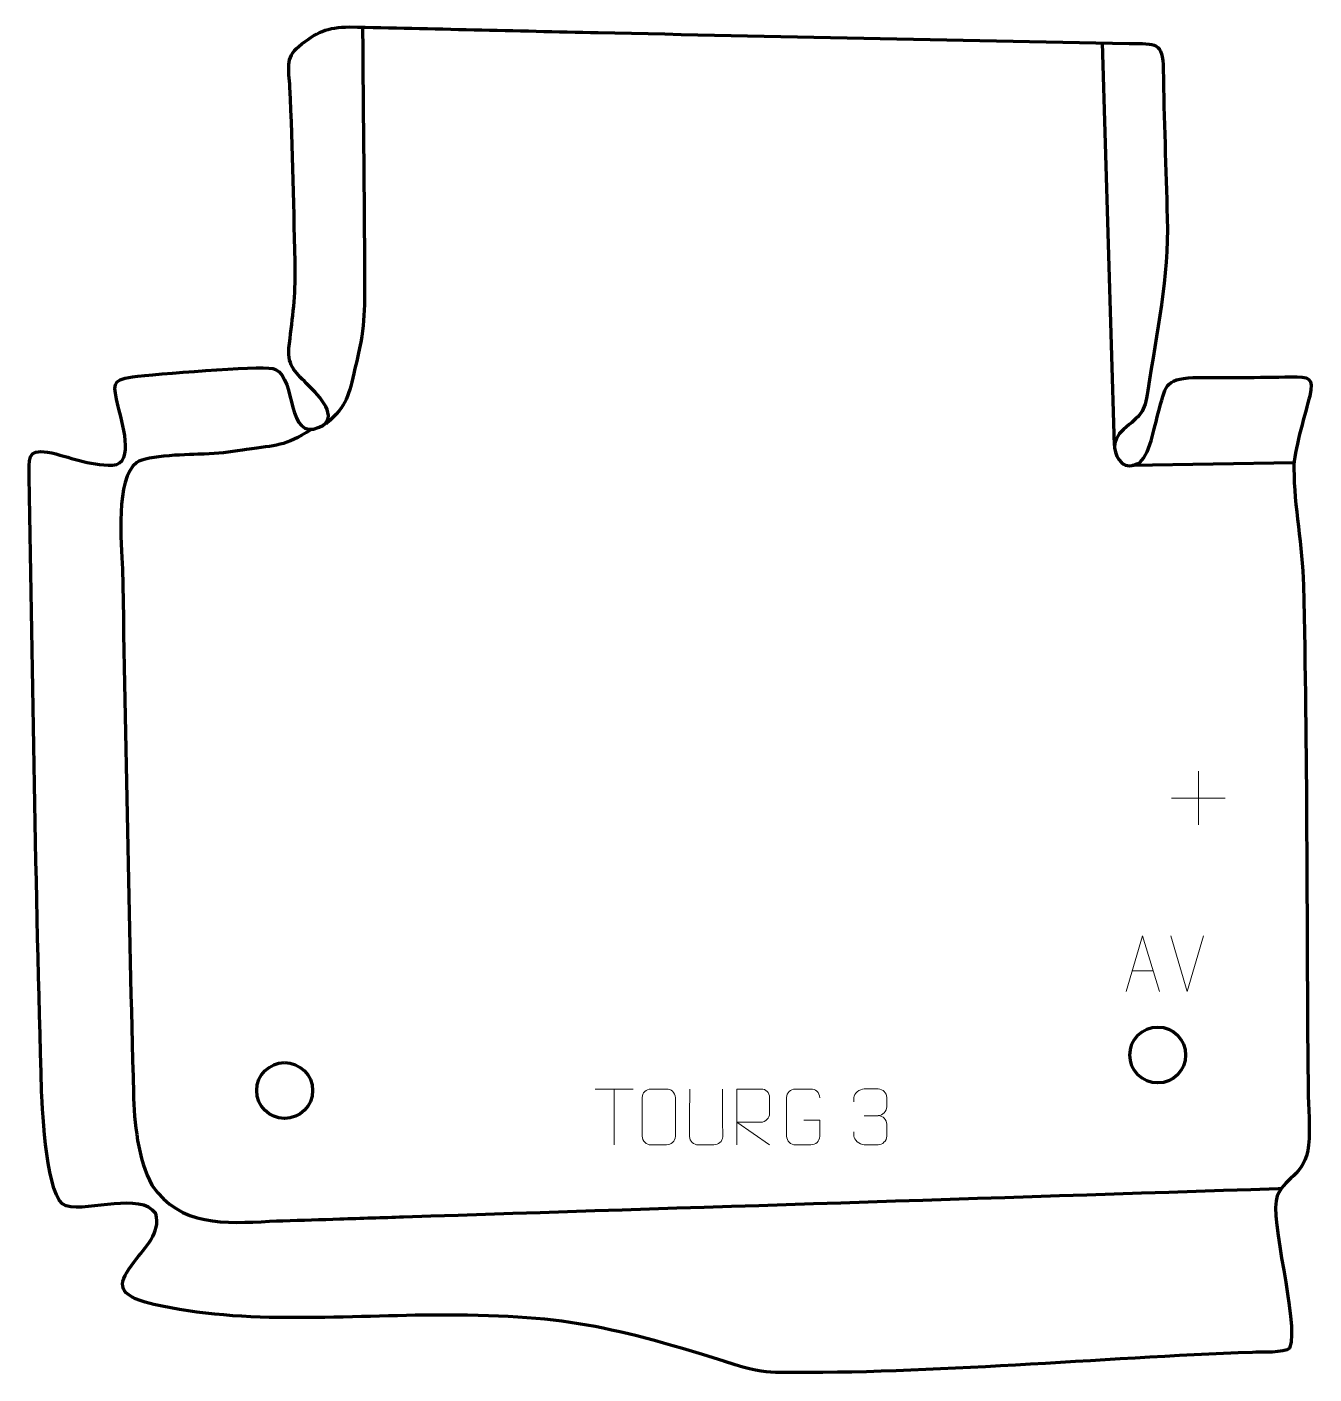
# Model space of a CAD drawing. Header units: millimetres. Extents: x -550 to 26, y 105 to 708.
import ezdxf

# ---------------------------------------------------------------- set-up
doc = ezdxf.new("R2010")
doc.units = ezdxf.units.MM
doc.header["$MEASUREMENT"] = 0
doc.layers.add('layer 2', color=7, linetype='Continuous')
doc.layers.add('layer 3', color=7, linetype='Continuous')

msp = doc.modelspace()

# ---------------------------------------------------------------- linework, layer by layer
at = {"layer": 'layer 2', "color": 142, "lineweight": 200}
for centre in [(-43.9934, 247.9092), (-434.5845, 232.0349)]:
    msp.add_ellipse(centre, major_axis=(0, 12.5), ratio=1, dxfattribs=at)
at = {"layer": 'layer 2', "color": 140, "lineweight": 158}
for points, knots in [([(-399.7059, 707.64), (-399.4964, 671.1174), (-398.9776, 634.5203), (-398.8486, 598.025), (-398.8486, 598.025), (-398.7963, 579.5397), (-398.6016, 573.2757), (-403.116, 554.9243), (-403.116, 554.9243), (-406.0746, 542.8974), (-406.4013, 538.4823), (-416.0001, 530.2387)], [0, 0, 0, 0, 0.25, 0.25, 0.25, 0.25, 0.5, 0.5, 0.5, 0.5, 1, 1, 1, 1]), ([(-422.748, 527.7167), (-434.4951, 519.9782), (-438.3994, 520.7344), (-451.5914, 518.7548), (-451.5914, 518.7548), (-451.5914, 518.7548), (-453.3999, 518.4834), (-453.3999, 518.4834), (-453.3999, 518.4834), (-459.5149, 517.5251), (-464.3442, 516.938), (-470.5659, 516.6943), (-470.5659, 516.6943), (-476.6111, 516.4989), (-496.28, 516.2692), (-500.7508, 512.9498), (-500.7508, 512.9498), (-510.5405, 505.6813), (-507.5225, 476.7239), (-507.163, 465.4479), (-507.163, 465.4479), (-505.6131, 387.247), (-504.3553, 309.0438), (-502.2148, 230.8554), (-502.2148, 230.8554), (-501.8638, 218.114), (-500.3533, 200.882), (-493.9188, 189.7436), (-493.9188, 189.7436), (-481.2452, 171.0629), (-461.1854, 172.6278), (-441.3067, 173.5408), (-441.3067, 173.5408), (-441.3067, 173.5408), (-438.1626, 173.6822), (-438.1626, 173.6822), (-438.1626, 173.6822), (-438.1626, 173.6822), (-435.319, 173.7878), (-435.319, 173.7878), (-435.319, 173.7878), (-426.8249, 174.0626), (-418.3309, 174.3374), (-409.8368, 174.6122), (-409.8368, 174.6122), (-400.3435, 174.9193), (-390.8501, 175.2264), (-381.3568, 175.5335), (-381.3568, 175.5335), (-250.9482, 179.7525), (-120.5396, 183.9715), (9.8691, 188.1904), (9.8691, 188.1904), (9.8691, 188.1904), (11.368, 188.2389), (11.368, 188.2389)], [0, 0, 0, 0, 0.06666667, 0.06666667, 0.06666667, 0.06666667, 0.13333333, 0.13333333, 0.13333333, 0.13333333, 0.2, 0.2, 0.2, 0.2, 0.26666667, 0.26666667, 0.26666667, 0.26666667, 0.33333333, 0.33333333, 0.33333333, 0.33333333, 0.4, 0.4, 0.4, 0.4, 0.46666667, 0.46666667, 0.46666667, 0.46666667, 0.53333333, 0.53333333, 0.53333333, 0.53333333, 0.6, 0.6, 0.6, 0.6, 0.66666667, 0.66666667, 0.66666667, 0.66666667, 0.73333333, 0.73333333, 0.73333333, 0.73333333, 0.8, 0.8, 0.8, 0.8, 0.86666667, 0.86666667, 0.86666667, 0.86666667, 1, 1, 1, 1])]:
    msp.add_open_spline(points, degree=3, knots=knots, dxfattribs=at)
for points in [[(-63.2557, 520.5623), (-63.2557, 520.5623), (-68.7276, 700.6476), (-68.7276, 700.6476)], [(17.0398, 512.7323), (17.0398, 512.7323), (-55.3748, 511.6454), (-55.3748, 511.6454)]]:
    msp.add_open_spline(points, degree=3, dxfattribs=at)
at = {"layer": 'layer 2', "color": 250, "lineweight": 9}
for points in [[(-25.8061, 374.8349), (-25.8061, 374.8349), (-25.8061, 350.857), (-25.8061, 350.857)], [(-37.795, 362.8459), (-37.795, 362.8459), (-13.8171, 362.8459), (-13.8171, 362.8459)], [(-30.7735, 276.3307), (-30.7735, 276.3307), (-38.0953, 301.2843), (-38.0953, 301.2843)], [(-23.4516, 301.2843), (-23.4516, 301.2843), (-30.7734, 276.3307), (-30.7734, 276.3307)], [(-55.4104, 285.5874), (-55.4104, 285.5874), (-45.9147, 285.5874), (-45.9147, 285.5874)], [(-295.7092, 232.6884), (-295.7092, 232.6884), (-278.722, 232.6884), (-278.722, 232.6884)], [(-287.2154, 207.7584), (-287.2154, 207.7584), (-287.2154, 232.7119), (-287.2154, 232.7119)], [(-175.2476, 220.7828), (-175.2476, 220.7828), (-169.0512, 220.7828), (-169.0512, 220.7828)]]:
    msp.add_open_spline(points, degree=3, dxfattribs=at)
for points, knots in [([(-58.133, 276.338), (-58.133, 276.338), (-50.762, 301.2915), (-50.762, 301.2915), (-50.762, 301.2915), (-50.762, 301.2915), (-43.1921, 276.338), (-43.1921, 276.338)], [0, 0, 0, 0, 0.33333333, 0.33333333, 0.33333333, 0.33333333, 1, 1, 1, 1]), ([(-270.7352, 232.7116), (-268.4095, 232.7116), (-266.0834, 232.7116), (-263.7573, 232.7116), (-263.7573, 232.7116), (-261.8107, 232.7472), (-259.8193, 231.2556), (-259.7926, 228.818), (-259.7926, 228.818), (-259.793, 223.0711), (-259.793, 217.3238), (-259.7926, 211.5761), (-259.7926, 211.5761), (-259.9324, 209.2527), (-261.6096, 207.7731), (-263.7573, 207.7623), (-263.7573, 207.7623), (-266.0892, 207.7627), (-268.4211, 207.7627), (-270.7526, 207.7623), (-270.7526, 207.7623), (-272.6776, 207.6569), (-274.6497, 209.5414), (-274.6385, 211.5587), (-274.6385, 211.5587), (-274.6382, 217.3288), (-274.6382, 223.0985), (-274.6385, 228.8678), (-274.6385, 228.8678), (-274.6343, 231.0059), (-272.8876, 232.7251), (-270.7352, 232.7116)], [0, 0, 0, 0, 0.11111111, 0.11111111, 0.11111111, 0.11111111, 0.22222222, 0.22222222, 0.22222222, 0.22222222, 0.33333333, 0.33333333, 0.33333333, 0.33333333, 0.44444444, 0.44444444, 0.44444444, 0.44444444, 0.55555556, 0.55555556, 0.55555556, 0.55555556, 0.66666667, 0.66666667, 0.66666667, 0.66666667, 0.77777778, 0.77777778, 0.77777778, 0.77777778, 1, 1, 1, 1]), ([(-238.7098, 232.7158), (-238.7102, 227.1763), (-238.6144, 216.9745), (-238.614, 211.4341), (-238.614, 211.4341), (-238.7538, 209.1946), (-240.431, 207.7684), (-242.5787, 207.7579), (-242.5787, 207.7579), (-244.9106, 207.7583), (-247.2425, 207.7583), (-249.574, 207.7579), (-249.574, 207.7579), (-251.499, 207.6564), (-253.4711, 209.4729), (-253.4599, 211.4174), (-253.4599, 211.4174), (-253.4596, 216.9793), (-253.3642, 227.1547), (-253.3646, 232.7158)], [0, 0, 0, 0, 0.16666667, 0.16666667, 0.16666667, 0.16666667, 0.33333333, 0.33333333, 0.33333333, 0.33333333, 0.5, 0.5, 0.5, 0.5, 0.66666667, 0.66666667, 0.66666667, 0.66666667, 1, 1, 1, 1]), ([(-232.3072, 207.7621), (-232.3072, 207.7621), (-232.3072, 232.7156), (-232.3072, 232.7156), (-232.3072, 232.7156), (-228.7124, 232.7156), (-225.1169, 232.7156), (-221.5217, 232.7156), (-221.5217, 232.7156), (-219.1964, 232.6779), (-217.6391, 231.1879), (-217.6432, 228.8215), (-217.6432, 228.8215), (-217.6436, 226.786), (-217.6436, 223.7266), (-217.6432, 221.6906), (-217.6432, 221.6906), (-217.6497, 219.8151), (-219.462, 217.8733), (-221.4715, 217.8542), (-221.4715, 217.8542), (-221.4715, 217.8542), (-232.3072, 217.8542), (-232.3072, 217.8542), (-232.3072, 217.8542), (-232.3072, 217.8542), (-217.6525, 207.7621), (-217.6525, 207.7621)], [0, 0, 0, 0, 0.125, 0.125, 0.125, 0.125, 0.25, 0.25, 0.25, 0.25, 0.375, 0.375, 0.375, 0.375, 0.5, 0.5, 0.5, 0.5, 0.625, 0.625, 0.625, 0.625, 0.75, 0.75, 0.75, 0.75, 1, 1, 1, 1]), ([(-202.3378, 218.7445), (-202.3378, 218.7445), (-195.1697, 218.7445), (-195.1697, 218.7445), (-195.1697, 218.7445), (-195.1697, 218.7445), (-195.1697, 211.5764), (-195.1697, 211.5764), (-195.1697, 211.5764), (-195.3094, 209.253), (-196.9866, 207.7734), (-199.1344, 207.7626), (-199.1344, 207.7626), (-201.4662, 207.763), (-203.7982, 207.763), (-206.1297, 207.7626), (-206.1297, 207.7626), (-208.0546, 207.6572), (-210.0268, 209.5417), (-210.0156, 211.559), (-210.0156, 211.559), (-210.0152, 217.3291), (-210.0152, 223.0988), (-210.0156, 228.8681), (-210.0156, 228.8681), (-210.0114, 231.0062), (-208.2646, 232.7254), (-206.1123, 232.712), (-206.1123, 232.712), (-203.7866, 232.712), (-201.4605, 232.712), (-199.1344, 232.712), (-199.1344, 232.712), (-197.1877, 232.7474), (-195.1963, 231.2559), (-195.1697, 228.8182)], [0, 0, 0, 0, 0.1, 0.1, 0.1, 0.1, 0.2, 0.2, 0.2, 0.2, 0.3, 0.3, 0.3, 0.3, 0.4, 0.4, 0.4, 0.4, 0.5, 0.5, 0.5, 0.5, 0.6, 0.6, 0.6, 0.6, 0.7, 0.7, 0.7, 0.7, 0.8, 0.8, 0.8, 0.8, 1, 1, 1, 1]), ([(-179.9573, 227.028), (-179.9573, 227.028), (-179.9573, 228.8852), (-179.9573, 228.8852), (-179.9573, 228.8852), (-179.9716, 230.6271), (-177.3071, 232.7452), (-175.248, 232.7225), (-175.248, 232.7225), (-173.1839, 232.7225), (-171.1199, 232.7225), (-169.0562, 232.7225), (-169.0562, 232.7225), (-166.8617, 232.7313), (-165.2634, 230.8845), (-165.219, 228.9724), (-165.219, 228.9724), (-165.2194, 227.5373), (-165.2194, 226.1022), (-165.219, 224.6667), (-165.219, 224.6667), (-165.2676, 223.0132), (-166.8702, 220.7832), (-169.0685, 220.7932), (-169.0685, 220.7932), (-166.8648, 220.782), (-165.2568, 218.9788), (-165.2028, 216.9193), (-165.2028, 216.9193), (-165.2032, 215.1346), (-165.2032, 213.3499), (-165.2028, 211.5648), (-165.2028, 211.5648), (-165.1927, 209.5034), (-167.2476, 207.7403), (-169.0685, 207.7484), (-169.0685, 207.7484), (-171.1338, 207.7487), (-173.199, 207.7487), (-175.2646, 207.7484), (-175.2646, 207.7484), (-177.4332, 207.7599), (-179.9642, 210.1601), (-179.9828, 211.6219), (-179.9828, 211.6219), (-179.9828, 211.6219), (-179.9828, 213.5305), (-179.9828, 213.5305)], [0, 0, 0, 0, 0.07692308, 0.07692308, 0.07692308, 0.07692308, 0.15384615, 0.15384615, 0.15384615, 0.15384615, 0.23076923, 0.23076923, 0.23076923, 0.23076923, 0.30769231, 0.30769231, 0.30769231, 0.30769231, 0.38461538, 0.38461538, 0.38461538, 0.38461538, 0.46153846, 0.46153846, 0.46153846, 0.46153846, 0.53846154, 0.53846154, 0.53846154, 0.53846154, 0.61538462, 0.61538462, 0.61538462, 0.61538462, 0.69230769, 0.69230769, 0.69230769, 0.69230769, 0.76923077, 0.76923077, 0.76923077, 0.76923077, 0.84615385, 0.84615385, 0.84615385, 0.84615385, 1, 1, 1, 1])]:
    msp.add_open_spline(points, degree=3, knots=knots, dxfattribs=at)
at = {"layer": 'layer 3', "color": 242, "lineweight": 158}
msp.add_open_spline([(23.996, 542.6712), (25.948, 550.9835), (23.8466, 551.4271), (15.6239, 551.2607), (15.6239, 551.2607), (0.9289, 550.9707), (-13.4264, 550.8677), (-28.1236, 550.9875), (-28.1236, 550.9875), (-41.2731, 550.2738), (-40.4026, 546.8841), (-43.7901, 535.0495), (-43.7901, 535.0495), (-45.314, 529.7253), (-47.6779, 514.9036), (-52.8369, 512.5435), (-52.8369, 512.5435), (-55.2756, 511.4279), (-57.8852, 510.7199), (-60.264, 512.9615), (-60.264, 512.9615), (-63.3868, 515.9041), (-65.4314, 522.6786), (-59.344, 527.7413), (-59.344, 527.7413), (-51.7128, 534.0881), (-49.8592, 535.1609), (-48.394, 545.1297), (-48.394, 545.1297), (-44.4459, 571.4419), (-39.0172, 595.349), (-39.7536, 622.1997), (-39.7536, 622.1997), (-40.3632, 644.4299), (-41.1573, 666.525), (-41.5424, 688.7911), (-41.5424, 688.7911), (-41.7492, 701.0422), (-44.5604, 700.2049), (-56.7609, 700.4275), (-56.7609, 700.4275), (-135.9369, 701.8726), (-215.0813, 703.5375), (-294.2544, 705.2542), (-294.2544, 705.2542), (-331.3203, 706.0579), (-368.3887, 707.0322), (-405.4538, 707.7539), (-405.4538, 707.7539), (-415.6363, 707.7682), (-420.394, 705.3968), (-428.2651, 699.0669), (-428.2651, 699.0669), (-434.4285, 694.1103), (-432.6221, 688.3609), (-432.2423, 680.8096), (-432.2423, 680.8096), (-430.8917, 653.3864), (-430.4366, 625.2289), (-429.8317, 597.724), (-429.8317, 597.724), (-429.8072, 585.6523), (-431.256, 575.8586), (-432.7052, 564.0221), (-432.7052, 564.0221), (-433.3111, 555.7167), (-429.3558, 552.9624), (-423.6855, 547.2365), (-423.6855, 547.2365), (-419.6506, 543.162), (-409.3444, 532.8733), (-419.0628, 528.7201), (-419.0628, 528.7201), (-433.9885, 522.3415), (-429.1706, 550.0917), (-438.6089, 554.5203), (-438.6089, 554.5203), (-438.6089, 554.5203), (-439.8877, 555.0012), (-439.8877, 555.0012), (-439.8877, 555.0012), (-446.9043, 556.2366), (-491.8777, 552.5062), (-502.7057, 551.2741), (-502.7057, 551.2741), (-512.4762, 549.9434), (-511.0353, 547.515), (-509.0566, 538.018), (-509.0566, 538.018), (-507.7012, 532.1536), (-501.031, 512.1762), (-511.602, 511.718), (-511.602, 511.718), (-522.3175, 511.5826), (-530.6544, 515.5133), (-540.635, 517.6174), (-540.635, 517.6174), (-549.8658, 519.0669), (-548.9357, 514.1425), (-548.8119, 506.4853), (-548.8119, 506.4853), (-547.3039, 414.8948), (-546.0059, 323.0772), (-543.2955, 231.5251), (-543.2955, 231.5251), (-542.8553, 222.6331), (-541.2613, 183.2344), (-532.3788, 180.4237), (-532.3788, 180.4237), (-521.5404, 177.697), (-499.3495, 186.8004), (-492.178, 176.9568), (-492.178, 176.9568), (-489.8995, 168.2574), (-496.9755, 162.0555), (-501.9074, 155.4012), (-501.9074, 155.4012), (-508.8023, 146.0985), (-510.3258, 141.4846), (-496.9079, 137.3208), (-496.9079, 137.3208), (-457.2488, 126.922), (-409.4638, 131.3193), (-368.3393, 131.5692), (-368.3393, 131.5692), (-309.9916, 131.9779), (-287.9303, 126.6311), (-232.9763, 109.342), (-232.9763, 109.342), (-223.4229, 106.3365), (-218.4542, 105.9849), (-213.0272, 105.9276), (-213.0272, 105.9276), (-145.1919, 105.2113), (-70.3511, 112.4164), (-1.5872, 114.9075), (-1.5872, 114.9075), (1.581, 115.0222), (13.0208, 114.6057), (15.028, 116.753), (15.028, 116.753), (19.3918, 128.9), (5.3814, 175.0913), (9.5151, 184.9476), (9.5151, 184.9476), (13.3976, 194.2051), (23.1788, 194.0338), (23.7358, 210.508), (23.7358, 210.508), (23.9979, 218.2575), (23.3112, 227.7537), (23.2366, 235.8117), (23.2366, 235.8117), (22.5671, 309.7423), (22.966, 384.0675), (21.1947, 457.9377), (21.1947, 457.9377), (20.7726, 475.5395), (16.9858, 493.3424), (16.9222, 510.1772), (16.9222, 510.1772), (16.8914, 518.3225), (21.5216, 532.8102), (23.6476, 541.2135), (23.6476, 541.2135), (23.6476, 541.2135), (23.996, 542.6712), (23.996, 542.6712)], degree=3, knots=[0, 0, 0, 0, 0.02325581, 0.02325581, 0.02325581, 0.02325581, 0.04651163, 0.04651163, 0.04651163, 0.04651163, 0.06976744, 0.06976744, 0.06976744, 0.06976744, 0.09302326, 0.09302326, 0.09302326, 0.09302326, 0.11627907, 0.11627907, 0.11627907, 0.11627907, 0.13953488, 0.13953488, 0.13953488, 0.13953488, 0.1627907, 0.1627907, 0.1627907, 0.1627907, 0.18604651, 0.18604651, 0.18604651, 0.18604651, 0.20930233, 0.20930233, 0.20930233, 0.20930233, 0.23255814, 0.23255814, 0.23255814, 0.23255814, 0.25581395, 0.25581395, 0.25581395, 0.25581395, 0.27906977, 0.27906977, 0.27906977, 0.27906977, 0.30232558, 0.30232558, 0.30232558, 0.30232558, 0.3255814, 0.3255814, 0.3255814, 0.3255814, 0.34883721, 0.34883721, 0.34883721, 0.34883721, 0.37209302, 0.37209302, 0.37209302, 0.37209302, 0.39534884, 0.39534884, 0.39534884, 0.39534884, 0.41860465, 0.41860465, 0.41860465, 0.41860465, 0.44186047, 0.44186047, 0.44186047, 0.44186047, 0.46511628, 0.46511628, 0.46511628, 0.46511628, 0.48837209, 0.48837209, 0.48837209, 0.48837209, 0.51162791, 0.51162791, 0.51162791, 0.51162791, 0.53488372, 0.53488372, 0.53488372, 0.53488372, 0.55813953, 0.55813953, 0.55813953, 0.55813953, 0.58139535, 0.58139535, 0.58139535, 0.58139535, 0.60465116, 0.60465116, 0.60465116, 0.60465116, 0.62790698, 0.62790698, 0.62790698, 0.62790698, 0.65116279, 0.65116279, 0.65116279, 0.65116279, 0.6744186, 0.6744186, 0.6744186, 0.6744186, 0.69767442, 0.69767442, 0.69767442, 0.69767442, 0.72093023, 0.72093023, 0.72093023, 0.72093023, 0.74418605, 0.74418605, 0.74418605, 0.74418605, 0.76744186, 0.76744186, 0.76744186, 0.76744186, 0.79069767, 0.79069767, 0.79069767, 0.79069767, 0.81395349, 0.81395349, 0.81395349, 0.81395349, 0.8372093, 0.8372093, 0.8372093, 0.8372093, 0.86046512, 0.86046512, 0.86046512, 0.86046512, 0.88372093, 0.88372093, 0.88372093, 0.88372093, 0.90697674, 0.90697674, 0.90697674, 0.90697674, 0.93023256, 0.93023256, 0.93023256, 0.93023256, 0.95348837, 0.95348837, 0.95348837, 0.95348837, 1, 1, 1, 1], dxfattribs=at)

doc.saveas('drawing.dxf')
